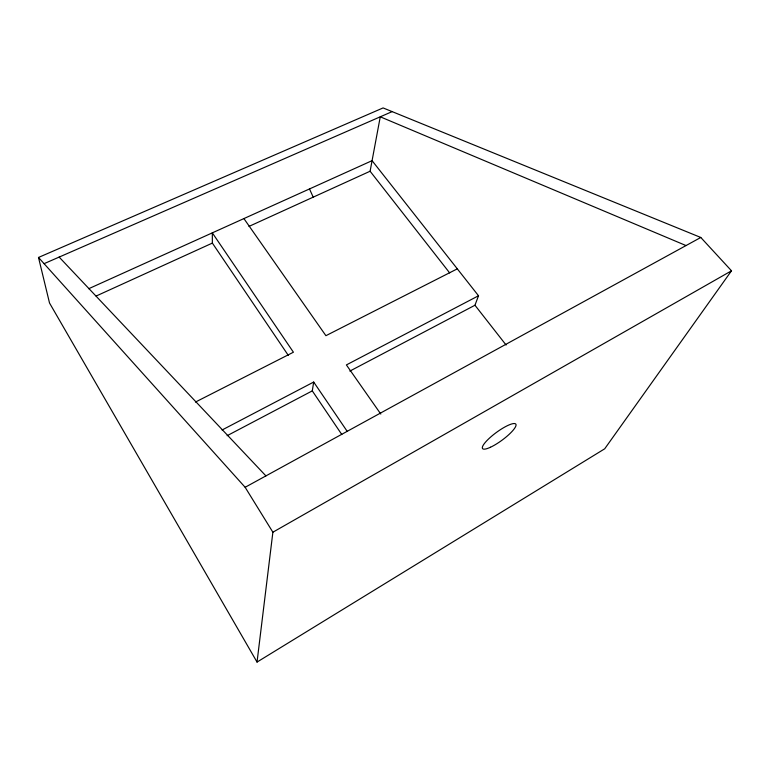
<?xml version="1.0" encoding="UTF-8"?>
<svg xmlns="http://www.w3.org/2000/svg" width="770" height="770" viewBox="0 0 770 770"><rect width="100%" height="100%" fill="white"/><g stroke="black" fill="none" stroke-linecap="round" stroke-linejoin="round"><path stroke-width="1.16" d="M257.036 662.075L272.878 532.214L245.139 487.285L38.5 257.459L383.085 107.925L700.787 237.468L731.5 270.799L604.7 448.804L257.036 662.075L49.521 303.014L38.5 257.459M341.793 434.511L312.293 390.871L313.688 382.045L222.097 429.987M449.661 272.907L370.101 171.238L380.264 116.809L686.022 245.563M349.84 371.101L474.955 305.238L478.517 295.767L372.074 160.66L88.704 288.721M272.878 532.214L731.5 270.799M245.139 487.285L700.787 237.468M227.131 435.695L312.293 390.871M478.517 295.767L346.394 364.922L380.794 414.048M195.465 402.056L293.418 352.217L212.318 232.858L212.366 243.089L288.298 355.384M457.303 268.846L325.912 335.691L243.907 218.584M96.096 296.055L212.366 243.089M248.98 226.409L370.101 171.238M44.082 263.667L392.142 111.621M59.146 257.084L265.919 475.889M474.955 305.238L506.092 345.018M313.688 382.045L347.289 431.479M309.492 188.948L313.207 197.149M490.5 447.235A20.646 4.793 -36.3 0 0 516.054 425.021A20.646 4.793 -36.3 0 0 491 436.744A20.646 4.793 -36.3 0 0 490.5 447.235"/></g></svg>
